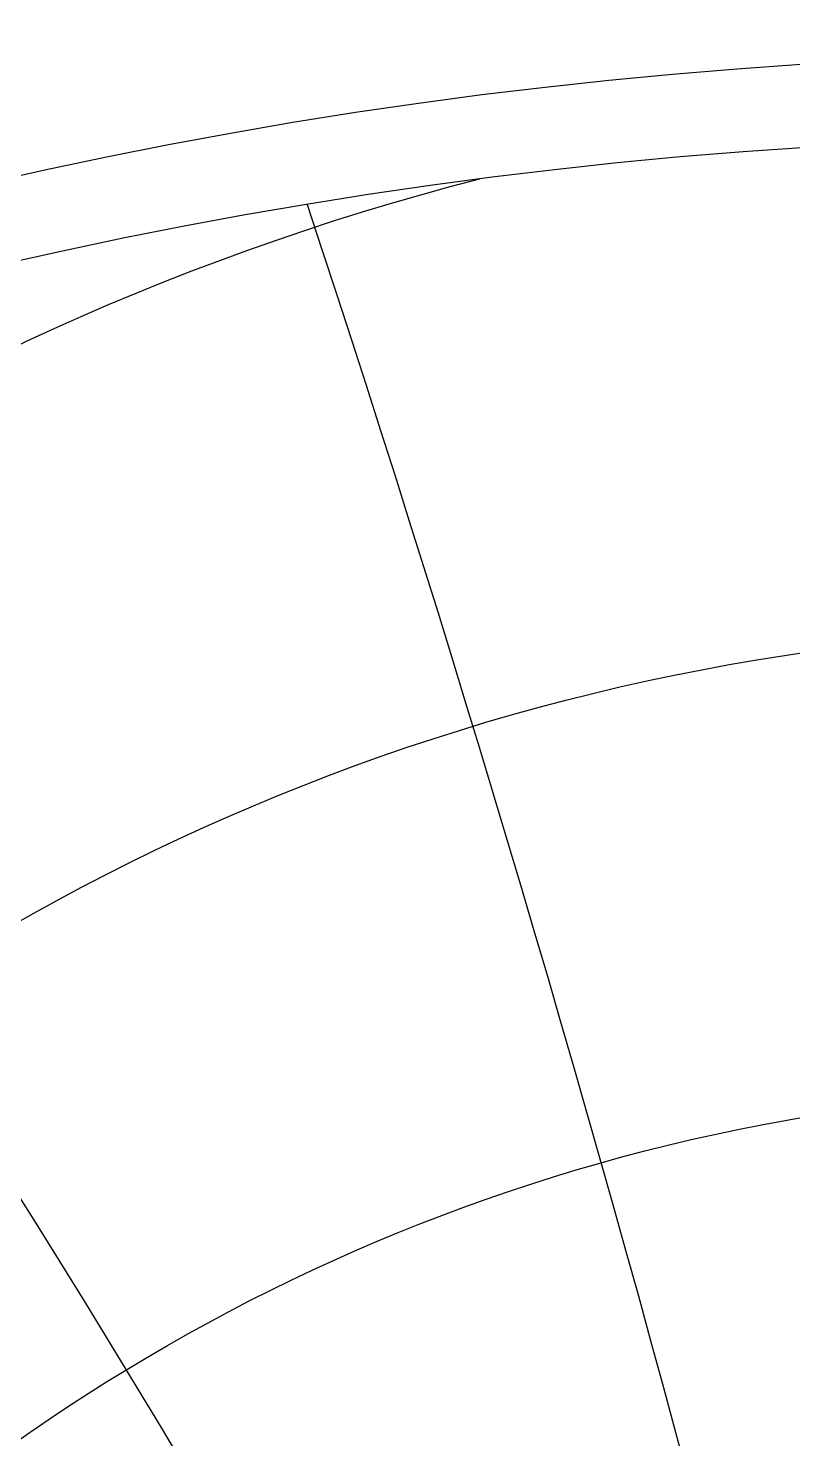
# Model space of a CAD drawing. Header units: millimetres. Extents: x -76 to 76, y -76 to 86.
# Drawn here: x -15.09 to -4.58, y 50.5 to 69.89 of the extents above; entities that cross this region are included whole.
import ezdxf

# ---------------------------------------------------------------- set-up
doc = ezdxf.new("R2010")
doc.units = ezdxf.units.MM
for name, color, linetype in [('CUT_OUTER', 1, 'Continuous'), ('ENGRAVE', 7, 'Continuous'), ('ENGRAVE_FINE', 8, 'Continuous'), ('GUIDE', 3, 'Continuous')]:
    doc.layers.add(name, color=color, linetype=linetype)

msp = doc.modelspace()

# ---------------------------------------------------------------- linework, layer by layer
at = {"layer": 'CUT_OUTER'}
msp.add_arc((-0.0035, 0.0066), 75.9926, 99.712835, 124.102167, dxfattribs=at)
at = {"layer": 'ENGRAVE'}
for centre, radius in [((0, 0), 68.4), ((0, 30.813), 30.813), ((0, 28.8188), 26.4723)]:
    msp.add_circle(centre, radius, dxfattribs=at)
for centre, radius, start, end in [((0, 33.2996), 35.6461, 104.43657, 75.56343), ((0, 36.4224), 41.1283, 146.34303, 33.65697)]:
    msp.add_arc(centre, radius, start, end, dxfattribs=at)
at = {"layer": 'ENGRAVE_FINE'}
for centre, radius, start, end in [((-313.8692, -32.5302), 318.7111, 3.256593, 18.285878), ((-313.8692, -32.5302), 318.7111, 3.256593, 18.285878), ((-152.0553, -32.5302), 161.8139, 6.558023, 36.869498), ((-152.0553, -32.5302), 161.8139, 6.558023, 36.869498), ((152.0553, -32.5302), 161.8139, 143.130502, 173.441977), ((152.0553, -32.5302), 161.8139, 143.130502, 173.441977), ((-95.8579, -32.5302), 110.6872, 9.951474, 56.069558), ((-95.8579, -32.5302), 110.6872, 9.951474, 56.069558), ((95.8579, -32.5302), 110.6872, 123.930442, 170.048526), ((95.8579, -32.5302), 110.6872, 123.930442, 170.048526), ((-65.9559, -32.5302), 86.0994, 13.489072, 76.236453), ((-65.9559, -32.5302), 86.0994, 13.489072, 76.236453), ((65.9559, -32.5302), 86.0994, 103.763547, 166.510928), ((65.9559, -32.5302), 86.0994, 103.763547, 166.510928)]:
    msp.add_arc(centre, radius, start, end, dxfattribs=at)
at = {"layer": 'GUIDE'}
msp.add_circle((0, 0), 69.54, dxfattribs=at)

doc.saveas('drawing.dxf')
